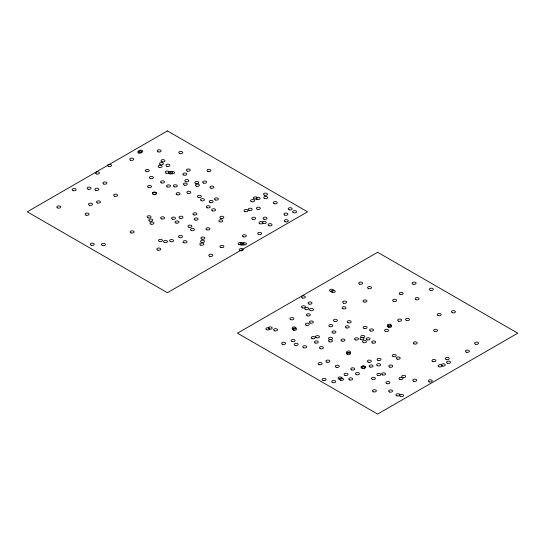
<?xml version="1.0" encoding="UTF-8"?>
<svg xmlns="http://www.w3.org/2000/svg" width="545" height="545" viewBox="0 0 545 545"><rect width="100%" height="100%" fill="white"/><g stroke="black" fill="none" stroke-linecap="round" stroke-linejoin="round"><path stroke-width="0.82" d="M167.39 130.909L27.25 211.814L167.39 292.726L307.537 211.814L167.39 130.909M377.61 252.274L237.463 333.186L377.61 414.091L517.75 333.186L377.61 252.274M347.458 353.058A1.982 1.145 0 0 0 350.544 352.193A1.982 1.145 0 0 0 347.703 351.082A1.982 1.145 0 0 0 347.458 353.058M400.05 294.443A1.982 1.145 0 0 0 403.137 293.578A1.982 1.145 0 0 0 400.296 292.467A1.982 1.145 0 0 0 400.05 294.443M363.999 302.039A1.982 1.145 0 0 0 366.969 301.051A1.982 1.145 0 0 0 363.999 300.057A1.982 1.145 0 0 0 363.999 302.039M413.001 284.177A1.982 1.145 0 0 0 416.094 283.311A1.982 1.145 0 0 0 413.246 282.201A1.982 1.145 0 0 0 413.001 284.177M399.894 379.409A1.982 1.145 0 0 0 402.98 378.543A1.982 1.145 0 0 0 400.139 377.433A1.982 1.145 0 0 0 399.894 379.409M388.524 327.3A1.982 1.145 0 0 0 391.501 326.312A1.982 1.145 0 0 0 388.524 325.317A1.982 1.145 0 0 0 388.524 327.3M377.624 365.804A1.982 1.145 0 0 0 380.594 364.816A1.982 1.145 0 0 0 377.624 363.822A1.982 1.145 0 0 0 377.624 365.804M344.924 375.328A1.982 1.145 0 0 0 348.01 374.463A1.982 1.145 0 0 0 345.169 373.352A1.982 1.145 0 0 0 344.924 375.328M370.566 331.013A1.982 1.145 0 0 0 373.536 330.018A1.982 1.145 0 0 0 370.566 329.03A1.982 1.145 0 0 0 370.566 331.013M302.318 297.986A1.982 1.145 0 0 0 305.295 296.998A1.982 1.145 0 0 0 302.318 296.003A1.982 1.145 0 0 0 302.318 297.986M315.33 343.016A1.982 1.145 0 0 0 318.3 342.028A1.982 1.145 0 0 0 315.33 341.034A1.982 1.145 0 0 0 315.33 343.016M341.844 341.068A1.982 1.145 0 0 0 344.937 340.203A1.982 1.145 0 0 0 342.09 339.092A1.982 1.145 0 0 0 341.844 341.068M382.508 374.906A1.982 1.145 0 0 0 385.601 374.034A1.982 1.145 0 0 0 382.754 372.923A1.982 1.145 0 0 0 382.508 374.906M372.33 379.395A1.982 1.145 0 0 0 375.416 378.53A1.982 1.145 0 0 0 372.569 377.419A1.982 1.145 0 0 0 372.33 379.395M312.067 338.615A1.982 1.145 0 0 0 315.153 337.75A1.982 1.145 0 0 0 312.312 336.633A1.982 1.145 0 0 0 312.067 338.615M339.01 379.075A1.982 1.145 0 0 0 341.988 378.087A1.982 1.145 0 0 0 339.01 377.099A1.982 1.145 0 0 0 339.01 379.075M369.994 366.996A1.982 1.145 0 0 0 373.08 366.131A1.982 1.145 0 0 0 370.239 365.021A1.982 1.145 0 0 0 369.994 366.996M274.469 330.781A1.982 1.145 0 0 0 277.555 329.916A1.982 1.145 0 0 0 274.714 328.805A1.982 1.145 0 0 0 274.469 330.781M377.951 360.361A1.982 1.145 0 0 0 381.044 359.496A1.982 1.145 0 0 0 378.196 358.385A1.982 1.145 0 0 0 377.951 360.361M385.417 331.38A1.982 1.145 0 0 0 388.503 330.508A1.982 1.145 0 0 0 385.662 329.398A1.982 1.145 0 0 0 385.417 331.38M320.29 348.671A1.982 1.145 0 0 0 323.376 347.805A1.982 1.145 0 0 0 320.535 346.688A1.982 1.145 0 0 0 320.29 348.671M475.601 344.222A1.982 1.145 0 0 0 478.571 343.227A1.982 1.145 0 0 0 475.601 342.24A1.982 1.145 0 0 0 475.601 344.222M389.457 391.984A1.982 1.145 0 0 0 392.55 391.119A1.982 1.145 0 0 0 389.702 390.009A1.982 1.145 0 0 0 389.457 391.984M446.253 359.55A1.982 1.145 0 0 0 449.23 358.562A1.982 1.145 0 0 0 446.253 357.568A1.982 1.145 0 0 0 446.253 359.55M330.536 291.35A1.982 1.145 0 0 0 333.513 290.362A1.982 1.145 0 0 0 330.536 289.368A1.982 1.145 0 0 0 330.536 291.35M393.517 301.344A1.982 1.145 0 0 0 396.603 300.479A1.982 1.145 0 0 0 393.762 299.368A1.982 1.145 0 0 0 393.517 301.344M336.183 367.262A1.982 1.145 0 0 0 339.269 366.397A1.982 1.145 0 0 0 336.428 365.286A1.982 1.145 0 0 0 336.183 367.262M386.902 383.632A1.982 1.145 0 0 0 389.873 382.644A1.982 1.145 0 0 0 386.902 381.65A1.982 1.145 0 0 0 386.902 383.632M466.275 352.165A1.982 1.145 0 0 0 469.361 351.3A1.982 1.145 0 0 0 466.52 350.183A1.982 1.145 0 0 0 466.275 352.165M368.461 288.632A1.982 1.145 0 0 0 371.547 287.767A1.982 1.145 0 0 0 368.706 286.656A1.982 1.145 0 0 0 368.461 288.632M269.141 328.976A1.982 1.145 0 0 0 272.234 328.11A1.982 1.145 0 0 0 269.387 327A1.982 1.145 0 0 0 269.141 328.976M393.197 356.559A1.982 1.145 0 0 0 396.174 355.572A1.982 1.145 0 0 0 393.197 354.577A1.982 1.145 0 0 0 393.197 356.559M389.655 367.078A1.982 1.145 0 0 0 392.741 366.213A1.982 1.145 0 0 0 389.9 365.102A1.982 1.145 0 0 0 389.655 367.078M290.778 319.663A1.982 1.145 0 0 0 293.871 318.798A1.982 1.145 0 0 0 291.023 317.687A1.982 1.145 0 0 0 290.778 319.663M329.705 326.564A1.982 1.145 0 0 0 332.797 325.699A1.982 1.145 0 0 0 329.95 324.588A1.982 1.145 0 0 0 329.705 326.564M430.25 290.287A1.982 1.145 0 0 0 433.336 289.422A1.982 1.145 0 0 0 430.495 288.312A1.982 1.145 0 0 0 430.25 290.287M293.053 329.044A1.982 1.145 0 0 0 296.024 328.049A1.982 1.145 0 0 0 293.053 327.061A1.982 1.145 0 0 0 293.053 329.044M292.127 341.565A1.982 1.145 0 0 0 295.097 340.577A1.982 1.145 0 0 0 292.127 339.583A1.982 1.145 0 0 0 292.127 341.565M332.947 333.043A1.982 1.145 0 0 0 335.924 332.055A1.982 1.145 0 0 0 332.947 331.06A1.982 1.145 0 0 0 332.947 333.043M372.691 343.071A1.982 1.145 0 0 0 375.662 342.083A1.982 1.145 0 0 0 372.691 341.088A1.982 1.145 0 0 0 372.691 343.071M415.951 299.648A1.982 1.145 0 0 0 419.037 298.783A1.982 1.145 0 0 0 416.196 297.672A1.982 1.145 0 0 0 415.951 299.648M307.36 315.868A1.982 1.145 0 0 0 310.337 314.881A1.982 1.145 0 0 0 307.36 313.886A1.982 1.145 0 0 0 307.36 315.868M438.95 366.765A1.982 1.145 0 0 0 442.036 365.899A1.982 1.145 0 0 0 439.188 364.789A1.982 1.145 0 0 0 438.95 366.765M360.851 339.624A1.982 1.145 0 0 0 363.937 338.758A1.982 1.145 0 0 0 361.097 337.648A1.982 1.145 0 0 0 360.851 339.624M398.62 321.189A1.982 1.145 0 0 0 401.59 320.201A1.982 1.145 0 0 0 398.62 319.207A1.982 1.145 0 0 0 398.62 321.189M343.568 303.136A1.982 1.145 0 0 0 346.654 302.271A1.982 1.145 0 0 0 343.813 301.16A1.982 1.145 0 0 0 343.568 303.136M334.392 321.407A1.982 1.145 0 0 0 337.362 320.419A1.982 1.145 0 0 0 334.392 319.425A1.982 1.145 0 0 0 334.392 321.407M362.582 368.127A1.982 1.145 0 0 0 365.668 367.262A1.982 1.145 0 0 0 362.827 366.151A1.982 1.145 0 0 0 362.582 368.127M347.349 354.461A1.982 1.145 0 0 0 350.435 353.596A1.982 1.145 0 0 0 347.594 352.479A1.982 1.145 0 0 0 347.349 354.461M310.241 323.008A1.982 1.145 0 0 0 313.327 322.143A1.982 1.145 0 0 0 310.486 321.032A1.982 1.145 0 0 0 310.241 323.008M302.509 307.911A1.982 1.145 0 0 0 305.486 306.924A1.982 1.145 0 0 0 302.509 305.929A1.982 1.145 0 0 0 302.509 307.911M363.379 342.553A1.982 1.145 0 0 0 366.465 341.681A1.982 1.145 0 0 0 363.624 340.571A1.982 1.145 0 0 0 363.379 342.553M329.5 341.865A1.982 1.145 0 0 0 332.47 340.87A1.982 1.145 0 0 0 329.5 339.882A1.982 1.145 0 0 0 329.5 341.865M377.746 375.457A1.982 1.145 0 0 0 380.832 374.592A1.982 1.145 0 0 0 377.992 373.482A1.982 1.145 0 0 0 377.746 375.457M432.928 361.607A1.982 1.145 0 0 0 435.898 360.613A1.982 1.145 0 0 0 432.928 359.625A1.982 1.145 0 0 0 432.928 361.607M413.771 381.282A1.982 1.145 0 0 0 416.748 380.287A1.982 1.145 0 0 0 413.771 379.3A1.982 1.145 0 0 0 413.771 381.282M346.313 327.899A1.982 1.145 0 0 0 349.284 326.905A1.982 1.145 0 0 0 346.313 325.917A1.982 1.145 0 0 0 346.313 327.899M326.911 362.187A1.982 1.145 0 0 0 329.882 361.192A1.982 1.145 0 0 0 326.911 360.204A1.982 1.145 0 0 0 326.911 362.187M400.568 396.556A1.982 1.145 0 0 0 403.545 395.568A1.982 1.145 0 0 0 400.568 394.573A1.982 1.145 0 0 0 400.568 396.556M340.523 380.287A1.982 1.145 0 0 0 343.493 379.293A1.982 1.145 0 0 0 340.523 378.305A1.982 1.145 0 0 0 340.523 380.287M429.296 381.895A1.982 1.145 0 0 0 432.274 380.901A1.982 1.145 0 0 0 429.296 379.913A1.982 1.145 0 0 0 429.296 381.895M402.564 377.365A1.982 1.145 0 0 0 405.65 376.5A1.982 1.145 0 0 0 402.81 375.382A1.982 1.145 0 0 0 402.564 377.365M348.085 322.742A1.982 1.145 0 0 0 351.178 321.87A1.982 1.145 0 0 0 348.33 320.76A1.982 1.145 0 0 0 348.085 322.742M397.257 359.121A1.982 1.145 0 0 0 400.234 358.126A1.982 1.145 0 0 0 397.257 357.139A1.982 1.145 0 0 0 397.257 359.121M438.112 315.596A1.982 1.145 0 0 0 441.205 314.731A1.982 1.145 0 0 0 438.357 313.62A1.982 1.145 0 0 0 438.112 315.596M323.001 380.424A1.982 1.145 0 0 0 326.094 379.558A1.982 1.145 0 0 0 323.246 378.448A1.982 1.145 0 0 0 323.001 380.424M295.199 345.401A1.982 1.145 0 0 0 298.176 344.413A1.982 1.145 0 0 0 295.199 343.425A1.982 1.145 0 0 0 295.199 345.401M406.495 320.48A1.982 1.145 0 0 0 409.472 319.486A1.982 1.145 0 0 0 406.495 318.498A1.982 1.145 0 0 0 406.495 320.48M361.757 337.587A1.982 1.145 0 0 0 364.734 336.592A1.982 1.145 0 0 0 361.757 335.604A1.982 1.145 0 0 0 361.757 337.587M310.473 310.575A1.982 1.145 0 0 0 313.45 309.587A1.982 1.145 0 0 0 310.473 308.593A1.982 1.145 0 0 0 310.473 310.575M396.91 395.847A1.982 1.145 0 0 0 399.88 394.853A1.982 1.145 0 0 0 396.91 393.865A1.982 1.145 0 0 0 396.91 395.847M414.118 343.936A1.982 1.145 0 0 0 417.204 343.071A1.982 1.145 0 0 0 414.364 341.96A1.982 1.145 0 0 0 414.118 343.936M442.172 365.92A1.982 1.145 0 0 0 445.258 365.055A1.982 1.145 0 0 0 442.417 363.944A1.982 1.145 0 0 0 442.172 365.92M364.101 328.472A1.982 1.145 0 0 0 367.078 327.484A1.982 1.145 0 0 0 364.101 326.496A1.982 1.145 0 0 0 364.101 328.472M305.8 309.621A1.982 1.145 0 0 0 308.77 308.634A1.982 1.145 0 0 0 305.8 307.639A1.982 1.145 0 0 0 305.8 309.621M316.482 337.75A1.982 1.145 0 0 0 319.459 336.762A1.982 1.145 0 0 0 316.482 335.768A1.982 1.145 0 0 0 316.482 337.75M356.314 374.653A1.982 1.145 0 0 0 359.4 373.788A1.982 1.145 0 0 0 356.559 372.671A1.982 1.145 0 0 0 356.314 374.653M355.483 339.889A1.982 1.145 0 0 0 358.46 338.901A1.982 1.145 0 0 0 355.483 337.907A1.982 1.145 0 0 0 355.483 339.889M349.563 379.892A1.982 1.145 0 0 0 352.649 379.027A1.982 1.145 0 0 0 349.808 377.917A1.982 1.145 0 0 0 349.563 379.892M343.023 308.824A1.982 1.145 0 0 0 346 307.836A1.982 1.145 0 0 0 343.023 306.842A1.982 1.145 0 0 0 343.023 308.824M351.723 369.919A1.982 1.145 0 0 0 354.693 368.924A1.982 1.145 0 0 0 351.723 367.936A1.982 1.145 0 0 0 351.723 369.919M434.597 331.415A1.982 1.145 0 0 0 437.574 330.427A1.982 1.145 0 0 0 434.597 329.432A1.982 1.145 0 0 0 434.597 331.415M359.639 284.143A1.982 1.145 0 0 0 362.609 283.155A1.982 1.145 0 0 0 359.639 282.16A1.982 1.145 0 0 0 359.639 284.143M293.503 330.216A1.982 1.145 0 0 0 296.473 329.221A1.982 1.145 0 0 0 293.503 328.233A1.982 1.145 0 0 0 293.503 330.216M309.042 304.069A1.982 1.145 0 0 0 312.012 303.075A1.982 1.145 0 0 0 309.042 302.087A1.982 1.145 0 0 0 309.042 304.069M368.25 362.159A1.982 1.145 0 0 0 371.336 361.287A1.982 1.145 0 0 0 368.495 360.177A1.982 1.145 0 0 0 368.25 362.159M266.771 329.793A1.982 1.145 0 0 0 269.857 328.928A1.982 1.145 0 0 0 267.009 327.817A1.982 1.145 0 0 0 266.771 329.793M332.15 292.365A1.982 1.145 0 0 0 335.236 291.5A1.982 1.145 0 0 0 332.396 290.39A1.982 1.145 0 0 0 332.15 292.365M373.38 391.828A1.982 1.145 0 0 0 376.357 390.833A1.982 1.145 0 0 0 373.38 389.845A1.982 1.145 0 0 0 373.38 391.828M367.098 339.855A1.982 1.145 0 0 0 370.069 338.861A1.982 1.145 0 0 0 367.098 337.873A1.982 1.145 0 0 0 367.098 339.855M282.548 344.27A1.982 1.145 0 0 0 285.635 343.404A1.982 1.145 0 0 0 282.794 342.294A1.982 1.145 0 0 0 282.548 344.27M319.111 364.646A1.982 1.145 0 0 0 322.081 363.658A1.982 1.145 0 0 0 319.111 362.663A1.982 1.145 0 0 0 319.111 364.646M362.009 368.195A1.982 1.145 0 0 0 364.986 367.207A1.982 1.145 0 0 0 362.009 366.213A1.982 1.145 0 0 0 362.009 368.195M303.742 347.812A1.982 1.145 0 0 0 306.712 346.818A1.982 1.145 0 0 0 303.742 345.83A1.982 1.145 0 0 0 303.742 347.812M452.336 312.721A1.982 1.145 0 0 0 455.422 311.856A1.982 1.145 0 0 0 452.582 310.745A1.982 1.145 0 0 0 452.336 312.721M306.181 325.229A1.982 1.145 0 0 0 309.274 324.364A1.982 1.145 0 0 0 306.426 323.253A1.982 1.145 0 0 0 306.181 325.229M329.514 339.446A1.982 1.145 0 0 0 332.484 338.452A1.982 1.145 0 0 0 329.514 337.464A1.982 1.145 0 0 0 329.514 339.446M447.397 363.202A1.982 1.145 0 0 0 450.483 362.336A1.982 1.145 0 0 0 447.643 361.226A1.982 1.145 0 0 0 447.397 363.202M388.176 326.278A1.982 1.145 0 0 0 391.269 325.413A1.982 1.145 0 0 0 388.421 324.302A1.982 1.145 0 0 0 388.176 326.278M332.709 382.59A1.982 1.145 0 0 0 335.686 381.595A1.982 1.145 0 0 0 332.709 380.608A1.982 1.145 0 0 0 332.709 382.59M85.967 215.132A1.982 1.145 0 0 0 89.06 214.267A1.982 1.145 0 0 0 86.212 213.156A1.982 1.145 0 0 0 85.967 215.132M131.045 232.906A1.982 1.145 0 0 0 134.138 232.041A1.982 1.145 0 0 0 131.291 230.93A1.982 1.145 0 0 0 131.045 232.906M185.702 181.662A1.982 1.145 0 0 0 188.788 180.797A1.982 1.145 0 0 0 185.947 179.68A1.982 1.145 0 0 0 185.702 181.662M254.181 198.925A1.982 1.145 0 0 0 257.267 198.053A1.982 1.145 0 0 0 254.426 196.943A1.982 1.145 0 0 0 254.181 198.925M256.995 199.381A1.982 1.145 0 0 0 260.081 198.516A1.982 1.145 0 0 0 257.24 197.406A1.982 1.145 0 0 0 256.995 199.381M212.618 210.888A1.982 1.145 0 0 0 215.588 209.893A1.982 1.145 0 0 0 212.618 208.905A1.982 1.145 0 0 0 212.618 210.888M172.39 219.124A1.982 1.145 0 0 0 175.483 218.259A1.982 1.145 0 0 0 172.636 217.148A1.982 1.145 0 0 0 172.39 219.124M57.681 207.965A1.982 1.145 0 0 0 60.768 207.1A1.982 1.145 0 0 0 57.927 205.99A1.982 1.145 0 0 0 57.681 207.965M88.147 189.244A1.982 1.145 0 0 0 91.117 188.257A1.982 1.145 0 0 0 88.147 187.262A1.982 1.145 0 0 0 88.147 189.244M289.177 209.818A1.982 1.145 0 0 0 292.147 208.824A1.982 1.145 0 0 0 289.177 207.836A1.982 1.145 0 0 0 289.177 209.818M150.257 178.515A1.982 1.145 0 0 0 153.343 177.65A1.982 1.145 0 0 0 150.502 176.539A1.982 1.145 0 0 0 150.257 178.515M245.012 211.617A1.982 1.145 0 0 0 247.982 210.622A1.982 1.145 0 0 0 245.012 209.634A1.982 1.145 0 0 0 245.012 211.617M161.375 182.895A1.982 1.145 0 0 0 164.467 182.03A1.982 1.145 0 0 0 161.62 180.92A1.982 1.145 0 0 0 161.375 182.895M164.413 242.491A1.982 1.145 0 0 0 167.499 241.619A1.982 1.145 0 0 0 164.658 240.509A1.982 1.145 0 0 0 164.413 242.491M188.938 227.19A1.982 1.145 0 0 0 191.915 226.195A1.982 1.145 0 0 0 188.938 225.208A1.982 1.145 0 0 0 188.938 227.19M203.673 183.12A1.982 1.145 0 0 0 206.644 182.125A1.982 1.145 0 0 0 203.673 181.138A1.982 1.145 0 0 0 203.673 183.12M210.063 202.502A1.982 1.145 0 0 0 213.15 201.636A1.982 1.145 0 0 0 210.309 200.526A1.982 1.145 0 0 0 210.063 202.502M174.359 186.846A1.982 1.145 0 0 0 177.329 185.859A1.982 1.145 0 0 0 174.359 184.864A1.982 1.145 0 0 0 174.359 186.846M180 218.3A1.982 1.145 0 0 0 182.97 217.312A1.982 1.145 0 0 0 180 216.324A1.982 1.145 0 0 0 180 218.3M91.267 245.236A1.982 1.145 0 0 0 94.237 244.249A1.982 1.145 0 0 0 91.267 243.254A1.982 1.145 0 0 0 91.267 245.236M176.035 223.041A1.982 1.145 0 0 0 179.005 222.053A1.982 1.145 0 0 0 176.035 221.059A1.982 1.145 0 0 0 176.035 223.041M201.888 239.112A1.982 1.145 0 0 0 204.859 238.124A1.982 1.145 0 0 0 201.888 237.13A1.982 1.145 0 0 0 201.888 239.112M257.335 209.328A1.982 1.145 0 0 0 260.312 208.34A1.982 1.145 0 0 0 257.335 207.345A1.982 1.145 0 0 0 257.335 209.328M195.13 220.051A1.982 1.145 0 0 0 198.101 219.056A1.982 1.145 0 0 0 195.13 218.068A1.982 1.145 0 0 0 195.13 220.051M170.462 241.599A1.982 1.145 0 0 0 173.555 240.733A1.982 1.145 0 0 0 170.708 239.623A1.982 1.145 0 0 0 170.462 241.599M138.607 152.982A1.982 1.145 0 0 0 141.7 152.116A1.982 1.145 0 0 0 138.852 151.006A1.982 1.145 0 0 0 138.607 152.982M153.424 194.306A1.982 1.145 0 0 0 156.401 193.318A1.982 1.145 0 0 0 153.424 192.324A1.982 1.145 0 0 0 153.424 194.306M166.096 173.106A1.982 1.145 0 0 0 169.182 172.24A1.982 1.145 0 0 0 166.341 171.123A1.982 1.145 0 0 0 166.096 173.106M171.437 173.589A1.982 1.145 0 0 0 174.529 172.724A1.982 1.145 0 0 0 171.682 171.614A1.982 1.145 0 0 0 171.437 173.589M249.079 210.288A1.982 1.145 0 0 0 252.165 209.423A1.982 1.145 0 0 0 249.324 208.313A1.982 1.145 0 0 0 249.079 210.288M130.718 160.244A1.982 1.145 0 0 0 133.695 159.249A1.982 1.145 0 0 0 130.718 158.261A1.982 1.145 0 0 0 130.718 160.244M148.519 187.507A1.982 1.145 0 0 0 151.496 186.513A1.982 1.145 0 0 0 148.519 185.525A1.982 1.145 0 0 0 148.519 187.507M210.929 188.182A1.982 1.145 0 0 0 213.899 187.187A1.982 1.145 0 0 0 210.929 186.199A1.982 1.145 0 0 0 210.929 188.182M285.185 221.754A1.982 1.145 0 0 0 288.271 220.889A1.982 1.145 0 0 0 285.43 219.778A1.982 1.145 0 0 0 285.185 221.754M243.343 236.843A1.982 1.145 0 0 0 246.313 235.856A1.982 1.145 0 0 0 243.343 234.861A1.982 1.145 0 0 0 243.343 236.843M196.452 186.206A1.982 1.145 0 0 0 199.422 185.211A1.982 1.145 0 0 0 196.452 184.224A1.982 1.145 0 0 0 196.452 186.206M251.558 201.745A1.982 1.145 0 0 0 254.535 200.758A1.982 1.145 0 0 0 251.558 199.763A1.982 1.145 0 0 0 251.558 201.745M207.986 171.477A1.982 1.145 0 0 0 210.956 170.483A1.982 1.145 0 0 0 207.986 169.495A1.982 1.145 0 0 0 207.986 171.477M219.819 221.815A1.982 1.145 0 0 0 222.796 220.82A1.982 1.145 0 0 0 219.819 219.833A1.982 1.145 0 0 0 219.819 221.815M243.506 244.814A1.982 1.145 0 0 0 246.483 243.826A1.982 1.145 0 0 0 243.506 242.838A1.982 1.145 0 0 0 243.506 244.814M220.943 247.512A1.982 1.145 0 0 0 223.913 246.517A1.982 1.145 0 0 0 220.943 245.529A1.982 1.145 0 0 0 220.943 247.512M177.105 194.776A1.982 1.145 0 0 0 180.082 193.782A1.982 1.145 0 0 0 177.105 192.794A1.982 1.145 0 0 0 177.105 194.776M169.522 173.814A1.982 1.145 0 0 0 172.493 172.826A1.982 1.145 0 0 0 169.522 171.832A1.982 1.145 0 0 0 169.522 173.814M149.671 221.086A1.982 1.145 0 0 0 152.757 220.221A1.982 1.145 0 0 0 149.916 219.11A1.982 1.145 0 0 0 149.671 221.086M184.353 185.143A1.982 1.145 0 0 0 187.323 184.155A1.982 1.145 0 0 0 184.353 183.161A1.982 1.145 0 0 0 184.353 185.143M187.303 171.089A1.982 1.145 0 0 0 190.28 170.095A1.982 1.145 0 0 0 187.303 169.107A1.982 1.145 0 0 0 187.303 171.089M201.357 200.737A1.982 1.145 0 0 0 204.443 199.872A1.982 1.145 0 0 0 201.602 198.762A1.982 1.145 0 0 0 201.357 200.737M293.448 212.714A1.982 1.145 0 0 0 296.534 211.848A1.982 1.145 0 0 0 293.687 210.738A1.982 1.145 0 0 0 293.448 212.714M240.127 250.652A1.982 1.145 0 0 0 243.213 249.787A1.982 1.145 0 0 0 240.372 248.677A1.982 1.145 0 0 0 240.127 250.652M264.611 198.475A1.982 1.145 0 0 0 267.697 197.61A1.982 1.145 0 0 0 264.856 196.5A1.982 1.145 0 0 0 264.611 198.475M259.836 223.729A1.982 1.145 0 0 0 262.928 222.864A1.982 1.145 0 0 0 260.081 221.754A1.982 1.145 0 0 0 259.836 223.729M148.056 217.864A1.982 1.145 0 0 0 151.033 216.876A1.982 1.145 0 0 0 148.056 215.881A1.982 1.145 0 0 0 148.056 217.864M191.431 230.549A1.982 1.145 0 0 0 194.408 229.554A1.982 1.145 0 0 0 191.431 228.566A1.982 1.145 0 0 0 191.431 230.549M108.455 166.368A1.982 1.145 0 0 0 111.548 165.503A1.982 1.145 0 0 0 108.7 164.392A1.982 1.145 0 0 0 108.455 166.368M96.308 173.93A1.982 1.145 0 0 0 99.394 173.065A1.982 1.145 0 0 0 96.554 171.954A1.982 1.145 0 0 0 96.308 173.93M268.944 225.739A1.982 1.145 0 0 0 272.03 224.874A1.982 1.145 0 0 0 269.189 223.763A1.982 1.145 0 0 0 268.944 225.739M206.943 229.861A1.982 1.145 0 0 0 209.914 228.866A1.982 1.145 0 0 0 206.943 227.878A1.982 1.145 0 0 0 206.943 229.861M263.167 223.457A1.982 1.145 0 0 0 266.26 222.592A1.982 1.145 0 0 0 263.412 221.481A1.982 1.145 0 0 0 263.167 223.457M160.291 164.672A1.982 1.145 0 0 0 163.377 163.807A1.982 1.145 0 0 0 160.537 162.696A1.982 1.145 0 0 0 160.291 164.672M161.994 161.749A1.982 1.145 0 0 0 164.965 160.755A1.982 1.145 0 0 0 161.994 159.767A1.982 1.145 0 0 0 161.994 161.749M183.842 175.115A1.982 1.145 0 0 0 186.819 174.127A1.982 1.145 0 0 0 183.842 173.14A1.982 1.145 0 0 0 183.842 175.115M161.627 218.913A1.982 1.145 0 0 0 164.597 217.925A1.982 1.145 0 0 0 161.627 216.93A1.982 1.145 0 0 0 161.627 218.913M146.237 171.539A1.982 1.145 0 0 0 149.207 170.551A1.982 1.145 0 0 0 146.237 169.556A1.982 1.145 0 0 0 146.237 171.539M97.494 202.978A1.982 1.145 0 0 0 100.464 201.991A1.982 1.145 0 0 0 97.494 200.996A1.982 1.145 0 0 0 97.494 202.978M240.992 244.869A1.982 1.145 0 0 0 244.078 244.003A1.982 1.145 0 0 0 241.237 242.886A1.982 1.145 0 0 0 240.992 244.869M239.01 244.582A1.982 1.145 0 0 0 242.103 243.717A1.982 1.145 0 0 0 239.255 242.607A1.982 1.145 0 0 0 239.01 244.582M264.386 195.185A1.982 1.145 0 0 0 267.479 194.32A1.982 1.145 0 0 0 264.632 193.209A1.982 1.145 0 0 0 264.386 195.185M150.958 224.159A1.982 1.145 0 0 0 153.928 223.164A1.982 1.145 0 0 0 150.958 222.176A1.982 1.145 0 0 0 150.958 224.159M200.758 245.141A1.982 1.145 0 0 0 203.735 244.146A1.982 1.145 0 0 0 200.758 243.159A1.982 1.145 0 0 0 200.758 245.141M274.251 203.721A1.982 1.145 0 0 0 277.221 202.726A1.982 1.145 0 0 0 274.251 201.739A1.982 1.145 0 0 0 274.251 203.721M157.784 250.155A1.982 1.145 0 0 0 160.755 249.167A1.982 1.145 0 0 0 157.784 248.173A1.982 1.145 0 0 0 157.784 250.155M89.373 205.233A1.982 1.145 0 0 0 92.466 204.368A1.982 1.145 0 0 0 89.618 203.258A1.982 1.145 0 0 0 89.373 205.233M220.882 218.382A1.982 1.145 0 0 0 223.852 217.394A1.982 1.145 0 0 0 220.882 216.399A1.982 1.145 0 0 0 220.882 218.382M95.743 190.307A1.982 1.145 0 0 0 98.829 189.442A1.982 1.145 0 0 0 95.988 188.332A1.982 1.145 0 0 0 95.743 190.307M179.496 237.572A1.982 1.145 0 0 0 182.466 236.584A1.982 1.145 0 0 0 179.496 235.59A1.982 1.145 0 0 0 179.496 237.572M201.568 242.341A1.982 1.145 0 0 0 204.545 241.353A1.982 1.145 0 0 0 201.568 240.359A1.982 1.145 0 0 0 201.568 242.341M179.646 153.513A1.982 1.145 0 0 0 182.732 152.648A1.982 1.145 0 0 0 179.891 151.537A1.982 1.145 0 0 0 179.646 153.513M159.338 241.394A1.982 1.145 0 0 0 162.43 240.522A1.982 1.145 0 0 0 159.583 239.412A1.982 1.145 0 0 0 159.338 241.394M114.607 196.234A1.982 1.145 0 0 0 117.584 195.239A1.982 1.145 0 0 0 114.607 194.252A1.982 1.145 0 0 0 114.607 196.234M73.132 190.648A1.982 1.145 0 0 0 76.109 189.653A1.982 1.145 0 0 0 73.132 188.665A1.982 1.145 0 0 0 73.132 190.648M158.173 151.892A1.982 1.145 0 0 0 161.143 150.904A1.982 1.145 0 0 0 158.173 149.909A1.982 1.145 0 0 0 158.173 151.892M187.834 193.339A1.982 1.145 0 0 0 190.804 192.351A1.982 1.145 0 0 0 187.834 191.356A1.982 1.145 0 0 0 187.834 193.339M167.404 186.935A1.982 1.145 0 0 0 170.49 186.07A1.982 1.145 0 0 0 167.649 184.959A1.982 1.145 0 0 0 167.404 186.935M139.656 152.246A1.982 1.145 0 0 0 142.742 151.374A1.982 1.145 0 0 0 139.902 150.263A1.982 1.145 0 0 0 139.656 152.246M252.601 219.322A1.982 1.145 0 0 0 255.687 218.456A1.982 1.145 0 0 0 252.846 217.346A1.982 1.145 0 0 0 252.601 219.322M284.797 215.105A1.982 1.145 0 0 0 287.883 214.24A1.982 1.145 0 0 0 285.042 213.129A1.982 1.145 0 0 0 284.797 215.105M209.675 256.279A1.982 1.145 0 0 0 212.768 255.414A1.982 1.145 0 0 0 209.92 254.304A1.982 1.145 0 0 0 209.675 256.279M103.795 184.047A1.982 1.145 0 0 0 106.881 183.181A1.982 1.145 0 0 0 104.041 182.071A1.982 1.145 0 0 0 103.795 184.047M193.931 214.914A1.982 1.145 0 0 0 196.909 213.919A1.982 1.145 0 0 0 193.931 212.931A1.982 1.145 0 0 0 193.931 214.914M198.257 197.372A1.982 1.145 0 0 0 201.343 196.507A1.982 1.145 0 0 0 198.503 195.396A1.982 1.145 0 0 0 198.257 197.372M102.31 245.448A1.982 1.145 0 0 0 105.396 244.576A1.982 1.145 0 0 0 102.555 243.465A1.982 1.145 0 0 0 102.31 245.448M195.662 183.529A1.982 1.145 0 0 0 198.748 182.664A1.982 1.145 0 0 0 195.907 181.553A1.982 1.145 0 0 0 195.662 183.529M215.404 199.981A1.982 1.145 0 0 0 218.375 198.986A1.982 1.145 0 0 0 215.404 197.999A1.982 1.145 0 0 0 215.404 199.981M166.913 166.307A1.982 1.145 0 0 0 169.89 165.319A1.982 1.145 0 0 0 166.913 164.324A1.982 1.145 0 0 0 166.913 166.307M153.343 194.231A1.982 1.145 0 0 0 156.429 193.366A1.982 1.145 0 0 0 153.588 192.256A1.982 1.145 0 0 0 153.343 194.231M258.63 234.445A1.982 1.145 0 0 0 261.607 233.458A1.982 1.145 0 0 0 258.63 232.47A1.982 1.145 0 0 0 258.63 234.445M159.167 167.329A1.982 1.145 0 0 0 162.138 166.341A1.982 1.145 0 0 0 159.167 165.346A1.982 1.145 0 0 0 159.167 167.329M263.964 219.213A1.982 1.145 0 0 0 267.057 218.347A1.982 1.145 0 0 0 264.209 217.23A1.982 1.145 0 0 0 263.964 219.213M207.257 207.815A1.982 1.145 0 0 0 210.227 206.828A1.982 1.145 0 0 0 207.257 205.84A1.982 1.145 0 0 0 207.257 207.815M183.931 242.743A1.982 1.145 0 0 0 187.017 241.871A1.982 1.145 0 0 0 184.176 240.761A1.982 1.145 0 0 0 183.931 242.743"/></g></svg>
